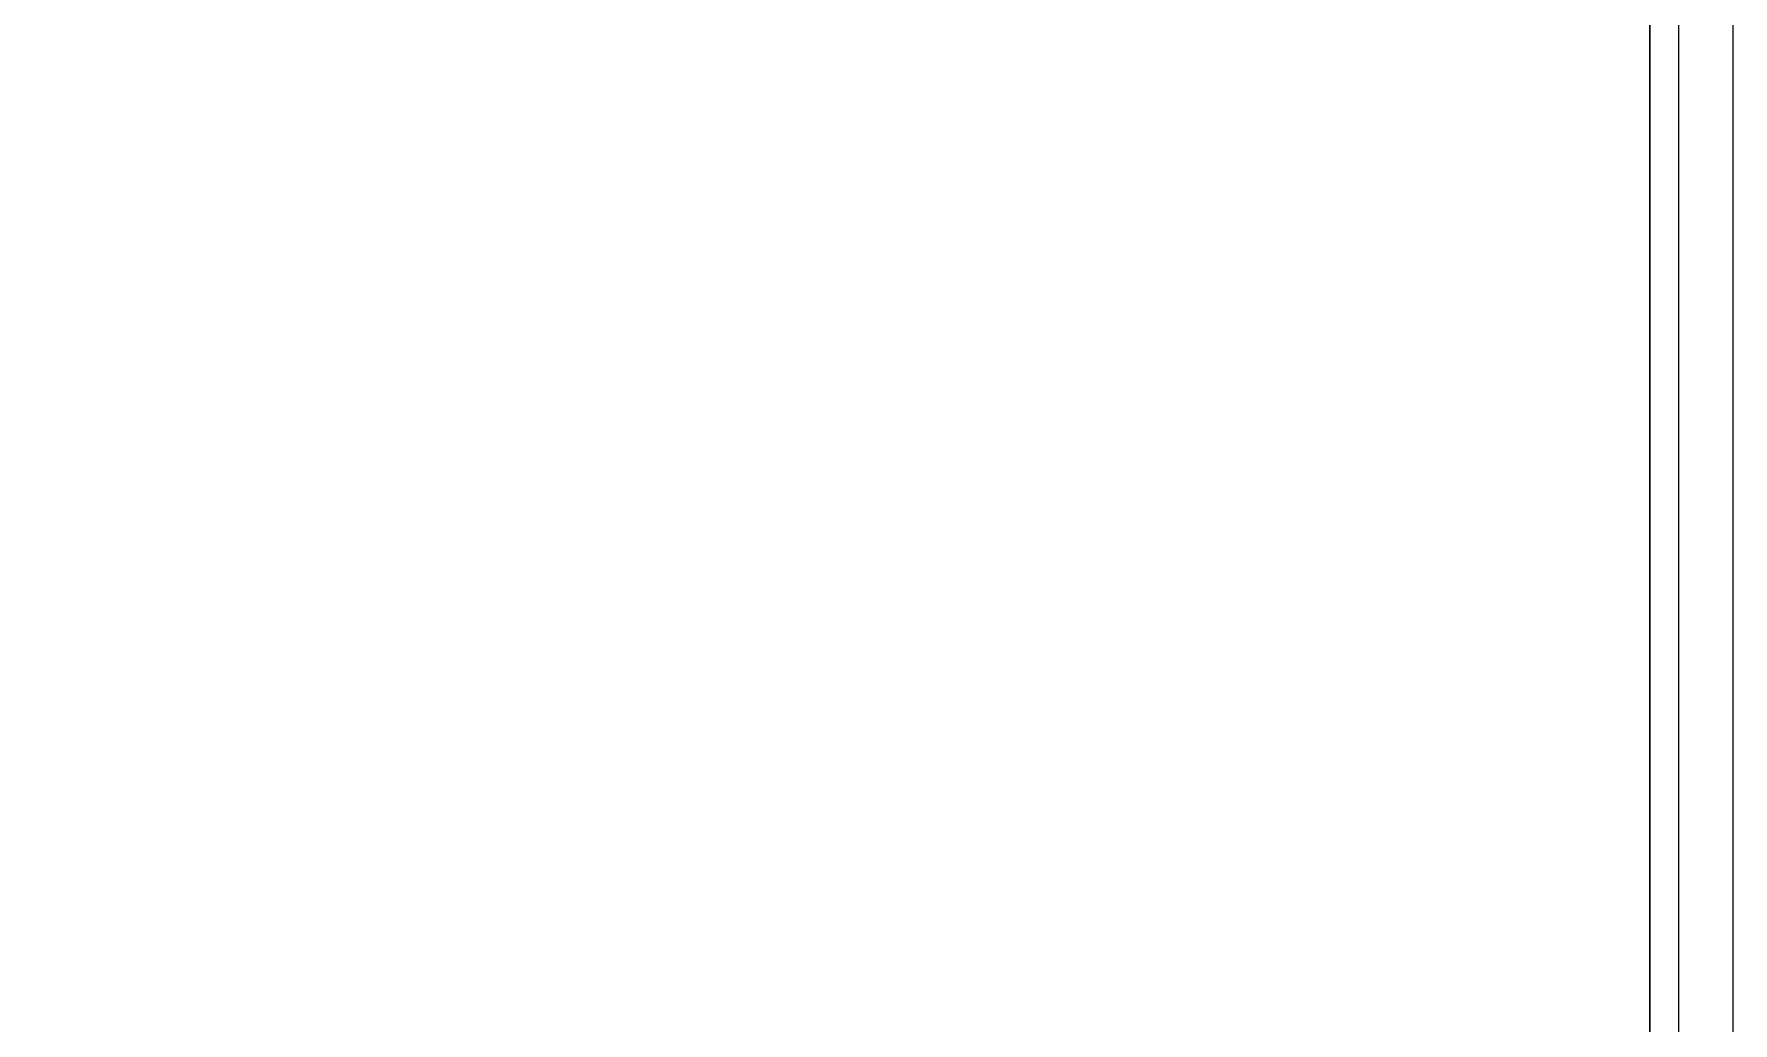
# Model space of a CAD drawing. Header units: millimetres. Extents: x -36 to 64, y 70 to 162.
# Drawn here: x -4.972 to -0.838, y 74.963 to 77.369 of the extents above; entities that cross this region are included whole.
import ezdxf

# ---------------------------------------------------------------- set-up
doc = ezdxf.new("R2010")
doc.units = ezdxf.units.MM
doc.header["$LTSCALE"] = 0.02
doc.layers.add('OF 00 Ground$0$Pladur', color=3, linetype='Continuous')
doc.layers.add('OF 00 Ground$0$Superficies', color=81, linetype='Continuous', lineweight=70, plot=False)

msp = doc.modelspace()

# ---------------------------------------------------------------- linework, layer by layer
at = {"lineweight": 0}
msp.add_lwpolyline([(-26.1764, 83.0556), (-26.1764, 80.9277), (-24.7044, 80.9277), (-24.7044, 73.9959), (-24.7044, 73.7258), (-1.0404, 73.7277), (-1.0404, 83.0556)], close=True, dxfattribs=at)
at = {"layer": 'OF 00 Ground$0$Pladur', "linetype": 'Continuous', "lineweight": 0}
for p, q in [((-1.0404, 83.0556), (-1.0404, 73.7277)), ((-0.9704, 73.7277), (-0.9704, 83.0556)), ((-0.8384, 73.7277), (-0.8384, 83.0556))]:
    msp.add_line(p, q, dxfattribs=at)
at = {"layer": 'OF 00 Ground$0$Superficies', "lineweight": 0}
msp.add_lwpolyline([(-7.9044, 83.0556), (-5.9366, 83.0556), (-5.9366, 82.7875), (-5.3965, 82.7875), (-5.3965, 83.0556), (-1.0404, 83.0556), (-1.0404, 73.7277), (-5.3965, 73.7277), (-5.3965, 73.9957), (-5.9366, 73.9957), (-5.9366, 73.7277), (-8.9044, 73.7277), (-8.9044, 83.0556)], dxfattribs=at)

doc.saveas('drawing.dxf')
